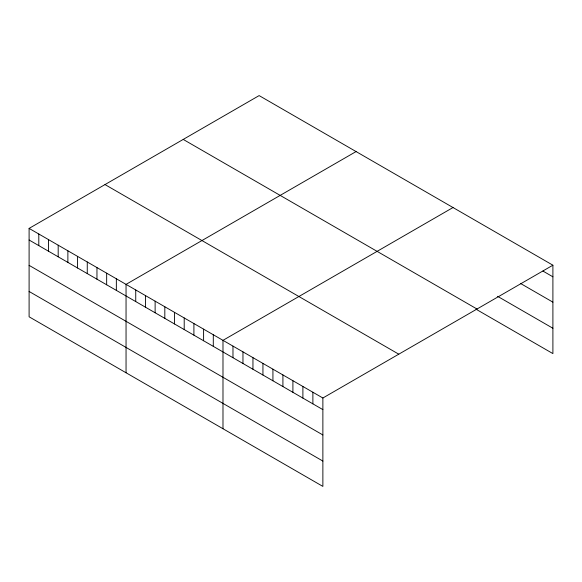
<?xml version="1.0" encoding="UTF-8"?>
<svg xmlns="http://www.w3.org/2000/svg" width="582" height="582" viewBox="0 0 582 582"><rect width="100%" height="100%" fill="white"/><g stroke="black" fill="none" stroke-linecap="round" stroke-linejoin="round"><path stroke-width="0.87" d="M29.1 228.399L322.872 398.008L322.872 486.407L29.1 316.797L29.1 228.399L259.128 95.594L552.9 265.203L552.9 353.601L476.069 309.238M356.075 151.567L126.047 284.372L126.047 372.764M453.014 207.534L222.986 340.339L222.986 428.738M322.872 398.008L552.9 265.203M542.911 271.045L552.9 276.814M520.628 283.521L552.9 302.153M497.581 296.318L552.9 328.255M183.221 139.425L476.993 309.027M105.007 184.574L398.779 354.183M29.1 240.01L322.872 409.619M29.1 265.348L322.872 434.958M29.1 291.458L322.872 461.068M312.883 392.239L312.883 403.85M302.895 386.477L302.895 398.088M292.906 380.708L292.906 392.319M282.917 374.939L282.917 386.55M272.929 369.177L272.929 380.788M262.94 363.408L262.94 375.019M252.952 357.639L252.952 369.25M242.963 351.877L242.963 363.488M232.975 346.108L232.975 357.719M213.296 334.745L213.296 346.355M203.598 329.15L203.598 340.761M193.908 323.548L193.908 335.159M184.21 317.954L184.21 329.565M174.52 312.359L174.52 323.97M164.822 306.758L164.822 318.369M155.125 301.163L155.125 312.774M145.435 295.569L145.435 307.172M135.737 289.967L135.737 301.578M116.349 278.778L116.349 290.382M106.659 273.176L106.659 284.787M96.961 267.582L96.961 279.193M87.264 261.987L87.264 273.591M77.573 256.386L77.573 267.996M67.876 250.791L67.876 262.402M58.185 245.197L58.185 256.8M48.488 239.595L48.488 251.206M38.798 234L38.798 245.611"/></g></svg>
